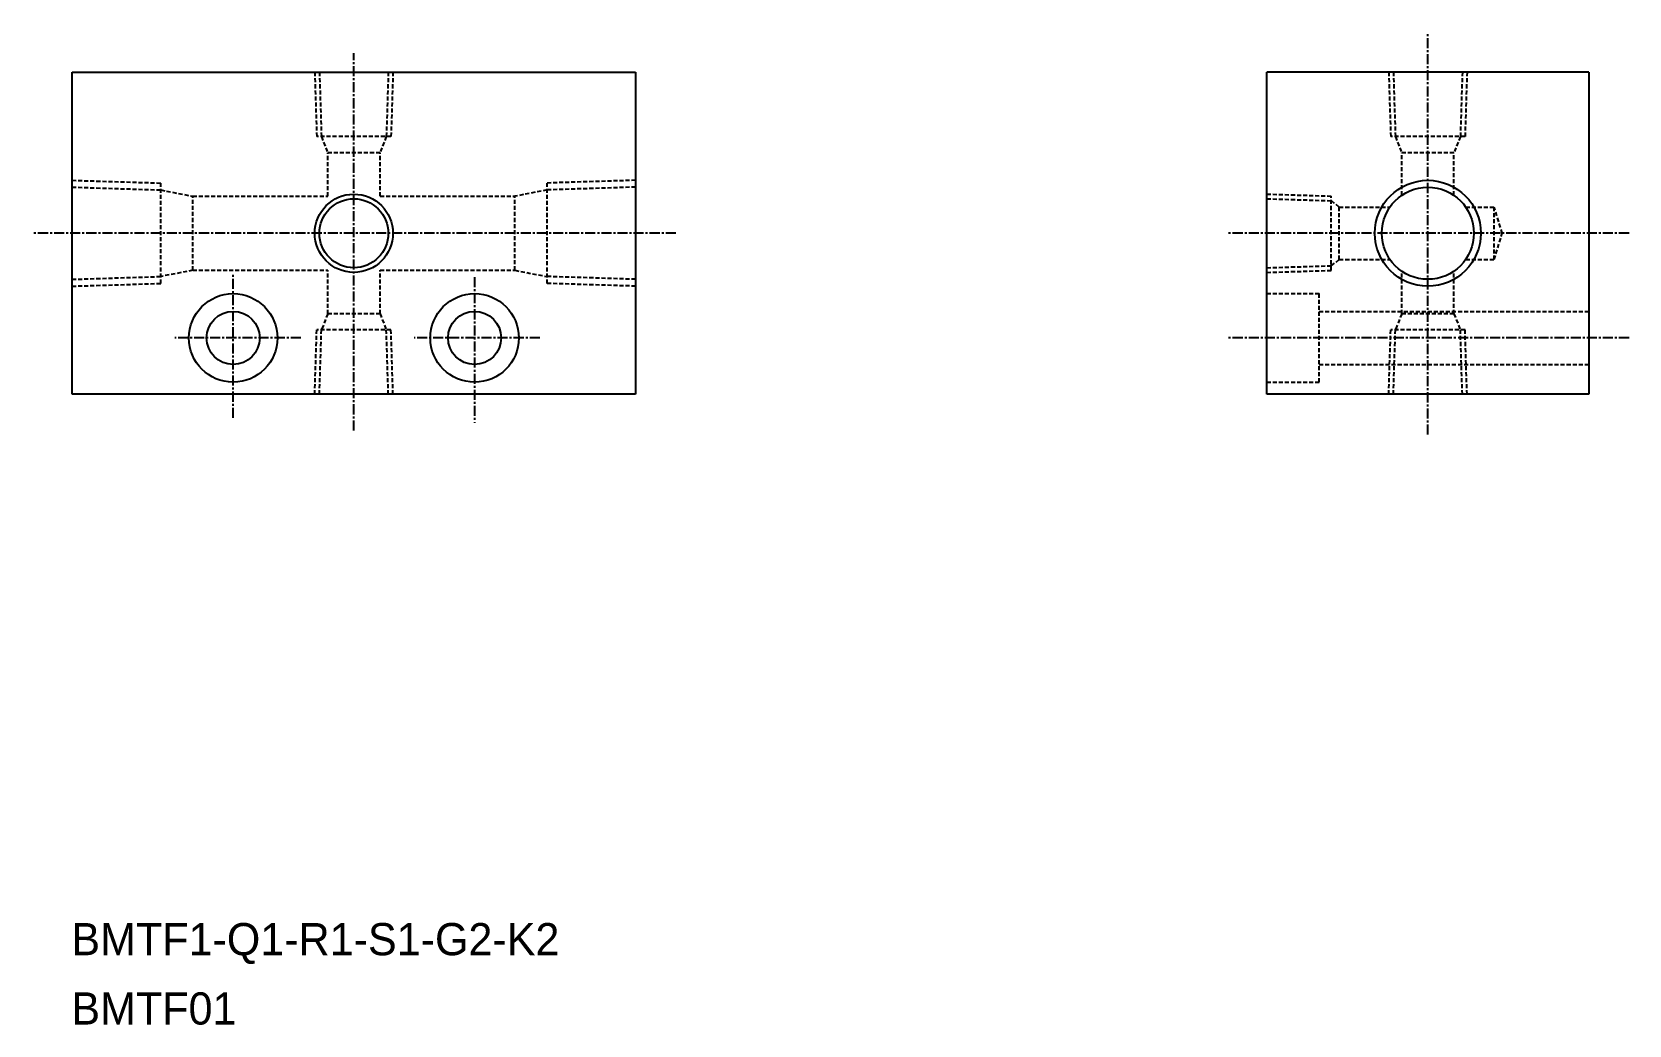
# Model space of a CAD drawing. Extents: x 1238 to 1436, y 6130 to 6253.
import ezdxf

# ---------------------------------------------------------------- set-up
doc = ezdxf.new("R2010")
doc.units = 0
doc.linetypes.add('CENTER', pattern=[2, 1.25, -0.25, 0.25, -0.25])
doc.linetypes.add('DASHED', pattern=[0.75, 0.5, -0.25])
doc.layers.get('0').update_dxf_attribs({"linetype": 'CONTINUOUS'})
doc.layers.add('CENTER', color=1, linetype='CENTER')

msp = doc.modelspace()

# ---------------------------------------------------------------- linework, layer by layer
at = {"color": 7, "linetype": 'CONTINUOUS'}
for p, q in [((1242.61, 6248.06), (1312.61, 6248.06)), ((1242.61, 6208.06), (1242.61, 6248.06)), ((1312.61, 6248.06), (1312.61, 6208.06)), ((1431.05, 6248.06), (1391.05, 6248.06)), ((1391.05, 6208.06), (1391.05, 6248.06)), ((1431.05, 6248.06), (1431.05, 6208.06)), ((1312.61, 6208.06), (1242.61, 6208.06)), ((1431.05, 6208.06), (1391.05, 6208.06))]:
    msp.add_line(p, q, dxfattribs=at)
at = {"color": 3, "linetype": 'DASHED'}
for p, q in [((1272.74, 6248.06), (1273, 6240.06)), ((1273.33, 6248.06), (1273.58, 6240.06)), ((1281.89, 6248.06), (1281.64, 6240.06)), ((1282.47, 6248.06), (1282.22, 6240.06)), ((1406.19, 6248.06), (1406.44, 6240.06)), ((1406.77, 6248.06), (1407.02, 6240.06)), ((1415.34, 6248.06), (1415.09, 6240.06)), ((1415.92, 6248.06), (1415.67, 6240.06)), ((1282.22, 6240.06), (1273, 6240.06)), ((1273.58, 6240.06), (1274.36, 6238.06)), ((1281.64, 6240.06), (1280.86, 6238.06)), ((1415.67, 6240.06), (1406.44, 6240.06)), ((1407.02, 6240.06), (1407.8, 6238.06)), ((1415.09, 6240.06), (1414.3, 6238.06)), ((1280.86, 6238.06), (1274.36, 6238.06)), ((1274.36, 6232.66), (1274.36, 6238.06)), ((1280.86, 6232.66), (1280.86, 6238.06)), ((1414.3, 6238.06), (1407.8, 6238.06)), ((1407.8, 6232.77), (1407.8, 6238.06)), ((1414.3, 6232.77), (1414.3, 6238.06)), ((1242.61, 6234.64), (1253.61, 6234.3)), ((1242.61, 6233.79), (1253.61, 6233.44)), ((1253.61, 6221.83), (1253.61, 6234.3)), ((1253.61, 6233.44), (1257.61, 6232.66)), ((1301.61, 6233.44), (1297.61, 6232.66)), ((1312.61, 6234.64), (1301.61, 6234.3)), ((1301.61, 6221.83), (1301.61, 6234.3)), ((1312.61, 6233.79), (1301.61, 6233.44)), ((1257.61, 6232.66), (1274.36, 6232.66)), ((1257.61, 6223.46), (1257.61, 6232.66)), ((1280.86, 6232.66), (1297.61, 6232.66)), ((1297.61, 6223.46), (1297.61, 6232.66)), ((1391.05, 6232.93), (1399.05, 6232.68)), ((1391.05, 6232.35), (1399.05, 6232.1)), ((1399.05, 6223.45), (1399.05, 6232.68)), ((1400.05, 6231.31), (1399.05, 6232.1)), ((1400.05, 6224.81), (1400.05, 6231.31)), ((1400.05, 6231.31), (1406.34, 6231.31)), ((1415.76, 6231.31), (1419.3, 6231.31)), ((1420.3, 6228.06), (1419.3, 6231.31)), ((1419.3, 6224.81), (1419.3, 6231.31)), ((1419.3, 6224.81), (1420.3, 6228.06)), ((1257.61, 6223.46), (1253.61, 6222.69)), ((1257.61, 6223.46), (1274.36, 6223.46)), ((1274.36, 6218.06), (1274.36, 6223.46)), ((1280.86, 6223.46), (1297.61, 6223.46)), ((1280.86, 6218.06), (1280.86, 6223.46)), ((1297.61, 6223.46), (1301.61, 6222.69)), ((1391.05, 6223.78), (1399.05, 6224.03)), ((1391.05, 6223.2), (1399.05, 6223.45)), ((1399.05, 6224.03), (1400.05, 6224.81)), ((1400.05, 6224.81), (1406.34, 6224.81)), ((1407.8, 6218.06), (1407.8, 6223.35)), ((1414.3, 6218.06), (1414.3, 6223.35)), ((1415.76, 6224.81), (1419.3, 6224.81)), ((1242.61, 6222.34), (1253.61, 6222.69)), ((1242.61, 6221.49), (1253.61, 6221.83)), ((1312.61, 6222.34), (1301.61, 6222.69)), ((1312.61, 6221.49), (1301.61, 6221.83)), ((1391.05, 6220.56), (1397.55, 6220.56)), ((1397.55, 6209.56), (1397.55, 6220.56)), ((1274.36, 6218.06), (1273.58, 6216.06)), ((1280.86, 6218.06), (1274.36, 6218.06)), ((1280.86, 6218.06), (1281.64, 6216.06)), ((1397.55, 6218.36), (1431.05, 6218.36)), ((1407.8, 6218.06), (1407.02, 6216.06)), ((1414.3, 6218.06), (1407.8, 6218.06)), ((1414.3, 6218.06), (1415.09, 6216.06)), ((1272.74, 6208.06), (1273, 6216.06)), ((1282.22, 6216.06), (1273, 6216.06)), ((1273.33, 6208.06), (1273.58, 6216.06)), ((1281.89, 6208.06), (1281.64, 6216.06)), ((1282.47, 6208.06), (1282.22, 6216.06)), ((1406.19, 6208.06), (1406.44, 6216.06)), ((1415.67, 6216.06), (1406.44, 6216.06)), ((1406.77, 6208.06), (1407.02, 6216.06)), ((1415.34, 6208.06), (1415.09, 6216.06)), ((1415.92, 6208.06), (1415.67, 6216.06)), ((1397.55, 6211.76), (1431.05, 6211.76)), ((1391.05, 6209.56), (1397.55, 6209.56))]:
    msp.add_line(p, q, dxfattribs=at)
for p, q in [((1256.61, 6223.27), (1256.61, 6223.27)), ((1255.61, 6223.08), (1255.61, 6223.08))]:
    msp.add_line(p, q)
at = {"color": 3, "linetype": 'CONTINUOUS'}
for centre, radius in [((1411.05, 6228.06), 6.58), ((1277.61, 6228.06), 4.86)]:
    msp.add_circle(centre, radius, dxfattribs=at)
at = {"color": 7, "linetype": 'CONTINUOUS'}
for centre, radius in [((1411.05, 6228.06), 5.72), ((1277.61, 6228.06), 4.28), ((1262.61, 6215.06), 5.5), ((1292.61, 6215.06), 5.5), ((1262.61, 6215.06), 3.3), ((1292.61, 6215.06), 3.3)]:
    msp.add_circle(centre, radius, dxfattribs=at)
at = {"layer": 'CENTER', "color": 1, "linetype": 'CENTER'}
for p, q in [((1411.05, 6203.06), (1411.05, 6253.06)), ((1277.61, 6203.57), (1277.61, 6250.41)), ((1317.61, 6228.06), (1237.61, 6228.06)), ((1436.05, 6228.06), (1386.05, 6228.06)), ((1262.61, 6205.14), (1262.61, 6222.93)), ((1292.61, 6222.62), (1292.61, 6204.51)), ((1271.01, 6215.06), (1255.36, 6215.06)), ((1300.71, 6215.06), (1285.08, 6215.06)), ((1436.05, 6215.06), (1386.05, 6215.06))]:
    msp.add_line(p, q, dxfattribs=at)

# ---------------------------------------------------------------- texts
at = {"color": 7, "linetype": 'CONTINUOUS'}
for s, p in [('BMTF1-Q1-R1-S1-G2-K2', (1242.51, 6138.39)), ('BMTF01', (1242.51, 6129.78))]:
    msp.add_text(s, height=4, dxfattribs=at).set_placement(p)

doc.saveas('drawing.dxf')
